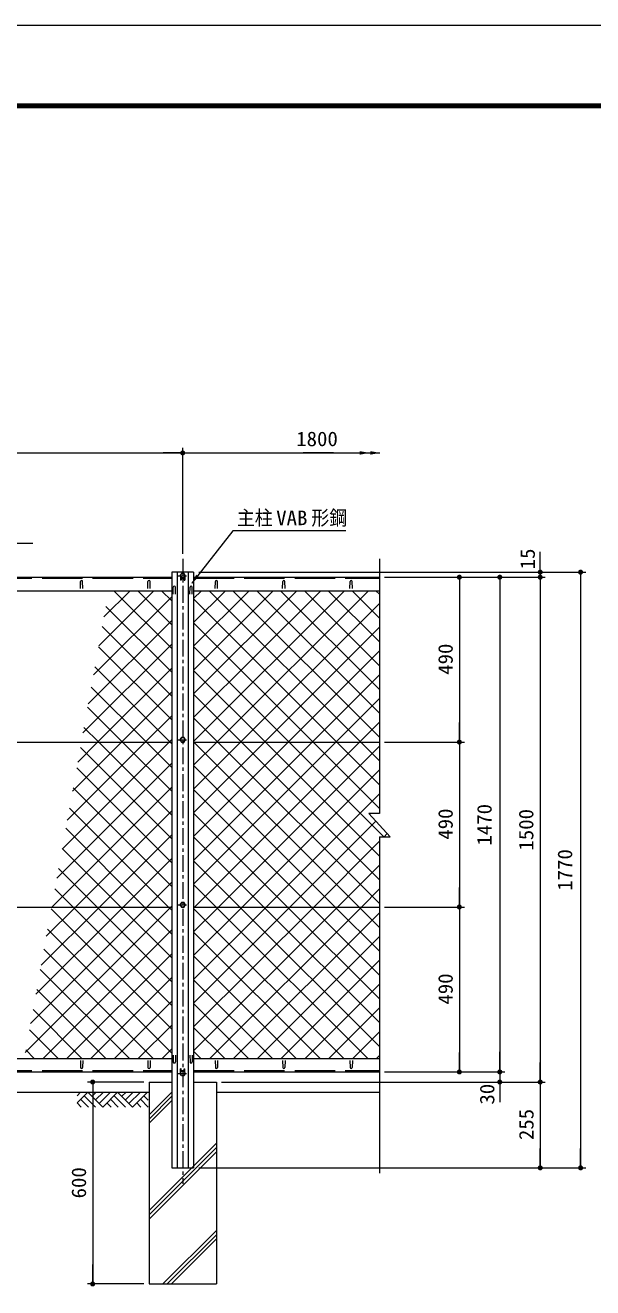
# Model space of a CAD drawing. Units: millimetres at full size. Extents: x -4455 to 4455, y -3150 to 3150.
# Drawn here: x -1702 to -17, y -601 to 3150 of the extents above; entities that cross this region are included whole.
import ezdxf
from ezdxf.enums import TextEntityAlignment as Align

# ---------------------------------------------------------------- set-up
doc = ezdxf.new("R2010")
doc.units = ezdxf.units.MM
doc.header["$LTSCALE"] = 20
for name, pattern in [('DASHED', [7.5, 6, -1.5]), ('USER1', [2, 1.25, -0.25, 0.25, -0.25]), ('USER2', [4, 2.5, -0.5, 0.5, -0.5])]:
    doc.linetypes.add(name, pattern=pattern)
for name, color, linetype, lineweight in [('0-1_SUNPOU', 1, 'Continuous', 18), ('0-2_1部材', 3, 'Continuous', 18), ('0-3_中心線', 1, 'USER2', 18), ('0-5_6文字', 3, 'Continuous', 18), ('0-6_5寸法', 1, 'Continuous', 18), ('0-7_GL', 7, 'Continuous', 18), ('0-8_8部品', 3, 'Continuous', 18), ('0-9_4基礎', 4, 'Continuous', 18), ('0-B_2網', 4, 'Continuous', 18), ('0-C_0', 1, 'Continuous', 18), ('0-E_D-TTL', 7, 'Continuous', 18)]:
    doc.layers.add(name, color=color, linetype=linetype, lineweight=lineweight)
doc.styles.add('ＭＳ ゴシック', font='')
doc.styles.get('ＭＳ ゴシック').set_extended_font_data('MS Gothic')

# ---------------------------------------------------------------- blocks, each defined once
blk = doc.blocks.new('M1')
at = {"layer": '0-1_SUNPOU'}
blk.add_line((-5, 0), (-38.58, 0), dxfattribs=at)
for points in [[(0, 0), (-5, 0), (-4.96, 0.63)], [(0, 0), (-4.96, -0.63), (-5, 0)], [(0, 0), (-4.96, 0.63), (-4.84, 1.24)], [(0, 0), (-4.84, -1.24), (-4.96, -0.63)], [(0, 0), (-4.84, 1.24), (-4.65, 1.84)], [(0, 0), (-4.65, -1.84), (-4.84, -1.24)], [(0, 0), (-4.65, 1.84), (-4.38, 2.41)], [(0, 0), (-4.38, -2.41), (-4.65, -1.84)], [(0, 0), (-4.38, 2.41), (-4.05, 2.94)], [(0, 0), (-4.05, -2.94), (-4.38, -2.41)], [(0, 0), (-4.05, 2.94), (-3.64, 3.42)], [(0, 0), (-3.64, -3.42), (-4.05, -2.94)], [(0, 0), (-3.64, 3.42), (-3.19, 3.85)], [(0, 0), (-3.19, -3.85), (-3.64, -3.42)], [(0, 0), (-3.19, 3.85), (-2.68, 4.22)], [(0, 0), (-2.68, -4.22), (-3.19, -3.85)], [(0, 0), (-2.68, 4.22), (-2.13, 4.52)], [(0, 0), (-2.13, -4.52), (-2.68, -4.22)], [(0, 0), (-2.13, 4.52), (-1.55, 4.76)], [(0, 0), (-1.55, -4.76), (-2.13, -4.52)], [(0, 0), (-1.55, 4.76), (-0.94, 4.91)], [(0, 0), (-0.94, -4.91), (-1.55, -4.76)], [(0, 0), (-0.94, 4.91), (-0.31, 4.99)], [(0, 0), (-0.31, -4.99), (-0.94, -4.91)], [(0, 0), (-0.31, 4.99), (0.31, 4.99)], [(0, 0), (0.31, -4.99), (-0.31, -4.99)], [(0, 0), (0.31, 4.99), (0.94, 4.91)], [(0, 0), (0.94, 4.91), (1.55, 4.76)], [(0, 0), (1.55, 4.76), (2.13, 4.52)], [(0, 0), (2.13, 4.52), (2.68, 4.22)], [(0, 0), (2.68, 4.22), (3.19, 3.85)], [(0, 0), (3.19, 3.85), (3.64, 3.42)], [(0, 0), (3.64, 3.42), (4.05, 2.94)], [(0, 0), (4.05, 2.94), (4.38, 2.41)], [(0, 0), (4.38, 2.41), (4.65, 1.84)], [(0, 0), (4.65, 1.84), (4.84, 1.24)], [(0, 0), (4.84, 1.24), (4.96, 0.63)], [(0, 0), (4.96, 0.63), (5, 0)], [(0, 0), (0.94, -4.91), (0.31, -4.99)], [(0, 0), (1.55, -4.76), (0.94, -4.91)], [(0, 0), (2.13, -4.52), (1.55, -4.76)], [(0, 0), (2.68, -4.22), (2.13, -4.52)], [(0, 0), (3.19, -3.85), (2.68, -4.22)], [(0, 0), (3.64, -3.42), (3.19, -3.85)], [(0, 0), (4.05, -2.94), (3.64, -3.42)], [(0, 0), (4.38, -2.41), (4.05, -2.94)], [(0, 0), (4.65, -1.84), (4.38, -2.41)], [(0, 0), (4.84, -1.24), (4.65, -1.84)], [(0, 0), (4.96, -0.63), (4.84, -1.24)], [(0, 0), (5, 0), (4.96, -0.63)]]:
    blk.add_solid(points, dxfattribs=at)
blk = doc.blocks.new('GL-マーク')
at = {"layer": '0-C_0'}
for p, q in [((-278.75, -14.14), (-264.61, 0)), ((-278.75, -42.43), (-236.32, 0)), ((-236.32, 0), (-177.24, -59.08)), ((-203.01, 0), (-219.67, -16.66)), ((-174.73, 0), (-205.53, -30.8)), ((-146.45, 0), (-191.38, -44.94)), ((-118.16, 0), (-177.24, -59.08)), ((-118.16, 0), (-59.08, -59.08)), ((-84.85, 0), (-101.51, -16.65)), ((-56.57, 0), (-87.36, -30.8)), ((-28.28, 0), (-73.22, -44.94)), ((0, 0), (-59.08, -59.08)), ((-278.75, -42.43), (-262.09, -59.08)), ((-264.61, -28.28), (-233.81, -59.08)), ((-250.46, -14.14), (-205.53, -59.08)), ((-160.59, -42.43), (-143.93, -59.08)), ((-146.44, -28.28), (-115.65, -59.08)), ((-132.3, -14.14), (-87.37, -59.08)), ((-25.77, -59.08), (-42.43, -42.43)), ((2.51, -59.08), (-28.28, -28.28)), ((3.33, -31.61), (-14.14, -14.14))]:
    blk.add_line(p, q, dxfattribs=at)

msp = doc.modelspace()

# ---------------------------------------------------------------- linework, layer by layer
at = {"layer": '0-2_1部材', "color": 4}
for p, q in [((-650.41, 1564.3), (-650.41, 807.99)), ((-682.41, 807.99), (-618.41, 739.06)), ((-650.41, 807.99), (-682.41, 807.99)), ((-650.41, 739.06), (-650.41, -260.47)), ((-650.41, 739.06), (-618.41, 739.06))]:
    msp.add_line(p, q, dxfattribs=at)
at = {"layer": '0-2_1部材', "color": 7}
for p, q in [((-3002.12, 1510.18), (-1267.12, 1510.18)), ((-1267.12, 1525.18), (-1267.12, -244.82)), ((-1202.12, 1525.18), (-1267.12, 1525.18)), ((-1202.12, 1525.18), (-1202.12, -244.82)), ((-1202.12, 1510.18), (-650.41, 1510.18)), ((-3002.12, 1470.18), (-1267.12, 1470.18)), ((-1263.14, 1460.03), (-1262.39, 1480.53)), ((-1255.64, 1460.03), (-1256.39, 1480.53)), ((-1213.6, 1460.03), (-1212.85, 1480.53)), ((-1206.1, 1460.03), (-1206.85, 1480.53)), ((-1202.12, 1470.18), (-650.41, 1470.18)), ((-3002.12, 1020.18), (-1267.12, 1020.18)), ((-1202.12, 1020.18), (-650.41, 1020.18)), ((-3002.12, 530.18), (-1267.12, 530.18)), ((-1202.12, 530.18), (-650.41, 530.18)), ((-3002.12, 80.18), (-1267.12, 80.18)), ((-1263.14, 90.33), (-1262.39, 69.83)), ((-1255.64, 90.33), (-1256.39, 69.83)), ((-1213.6, 90.33), (-1212.85, 69.83)), ((-1206.1, 90.33), (-1206.85, 69.83)), ((-1202.12, 80.18), (-650.41, 80.18)), ((-3002.12, 40.18), (-1267.12, 40.18)), ((-1202.12, 40.18), (-650.41, 40.18)), ((-1267.12, -244.82), (-1202.12, -244.82))]:
    msp.add_line(p, q, dxfattribs=at)
at = {"layer": '0-2_1部材', "color": 1, "linetype": 'DASHED'}
for p, q in [((-3002.12, 1507.18), (-1267.12, 1507.18)), ((-1202.12, 1507.18), (-650.41, 1507.18)), ((-3002.12, 44.18), (-1267.12, 44.18)), ((-1202.12, 44.18), (-650.41, 44.18))]:
    msp.add_line(p, q, dxfattribs=at)
at = {"layer": '0-2_1部材'}
for p, q in [((-1250.62, 1525.18), (-1250.62, -244.82)), ((-1218.62, 1525.18), (-1218.62, -244.82)), ((-1538.37, 1476.68), (-1537.62, 1497.18)), ((-1530.87, 1476.68), (-1531.62, 1497.18)), ((-1338.37, 1476.68), (-1337.62, 1497.18)), ((-1330.87, 1476.68), (-1331.62, 1497.18)), ((-1138.37, 1476.68), (-1137.62, 1497.18)), ((-1130.87, 1476.68), (-1131.62, 1497.18)), ((-938.37, 1476.68), (-937.62, 1497.18)), ((-930.87, 1476.68), (-931.62, 1497.18)), ((-738.37, 1476.68), (-737.62, 1497.18)), ((-730.87, 1476.68), (-731.62, 1497.18)), ((-1538.37, 73.68), (-1537.62, 53.18)), ((-1530.87, 73.68), (-1531.62, 53.18)), ((-1338.37, 73.68), (-1337.62, 53.18)), ((-1330.87, 73.68), (-1331.62, 53.18)), ((-1138.37, 73.68), (-1137.62, 53.18)), ((-1130.87, 73.68), (-1131.62, 53.18)), ((-938.37, 73.68), (-937.62, 53.18)), ((-930.87, 73.68), (-931.62, 53.18)), ((-738.37, 73.68), (-737.62, 53.18)), ((-730.87, 73.68), (-731.62, 53.18))]:
    msp.add_line(p, q, dxfattribs=at)
for centre, start, end in [((-1534.62, 1497.18), 0, 180), ((-1334.62, 1497.18), 0, 180), ((-1134.62, 1497.18), 0, 180), ((-934.62, 1497.18), 0, 180), ((-734.62, 1497.18), 0, 180), ((-1534.62, 53.18), 180, 0), ((-1334.62, 53.18), 180, 0), ((-1134.62, 53.18), 180, 0), ((-934.62, 53.18), 180, 0), ((-734.62, 53.18), 180, 0)]:
    msp.add_arc(centre, 3, start, end, dxfattribs=at)
at = {"layer": '0-2_1部材', "color": 7}
for centre, start, end in [((-1259.39, 1480.53), 0, 180), ((-1209.85, 1480.53), 0, 180), ((-1259.39, 69.83), 180, 0), ((-1209.85, 69.83), 180, 0)]:
    msp.add_arc(centre, 3, start, end, dxfattribs=at)
at = {"layer": '0-3_中心線'}
msp.add_line((-1234.62, 1564.51), (-1234.62, -291.96), dxfattribs=at)
at = {"layer": '0-5_6文字', "color": 7}
for points in [[(-750.44, 1647.63), (-1085.98, 1647.63), (-1207.77, 1492.25)], [(-1679.86, 1610.42), (-2325.55, 1610.42), (-2387.45, 1488.61)]]:
    msp.add_lwpolyline(points, dxfattribs=at)
msp.add_solid([(-1209.01, 1490.67), (-1194.6, 1517.5), (-1186.4, 1511.07)], dxfattribs=at)
at = {"layer": '0-6_5寸法'}
for p, q in [((-3034.62, 1879.51), (-1234.62, 1879.51)), ((-1234.62, 1579.51), (-1234.62, 1894.51)), ((-1230.19, 1879.51), (-675.22, 1879.51)), ((-901.82, 1879.51), (-681.14, 1879.51)), ((-786.47, 1879.51), (-877.06, 1879.51)), ((-870.28, 1879.51), (-649.6, 1879.51)), ((-173.26, 1555.18), (-173.26, 1585.18)), ((-1187.12, 1525.18), (-158.26, 1525.18)), ((-1187.12, 1525.18), (-38.26, 1525.18)), ((-635.41, 1510.18), (-398.26, 1510.18)), ((-635.41, 1510.18), (-278.26, 1510.18)), ((-635.41, 1510.18), (-158.26, 1510.18)), ((-635.41, 1510.18), (-158.26, 1510.18)), ((-413.26, 1510.18), (-413.26, 1020.18)), ((-293.26, 1510.18), (-293.26, 40.18)), ((-173.26, 1510.18), (-173.26, 1525.18)), ((-173.26, 1510.18), (-173.26, 10.18)), ((-53.26, 1525.18), (-53.26, -244.82)), ((-173.26, 1480.18), (-173.26, 1450.18)), ((-635.41, 1020.18), (-398.26, 1020.18)), ((-635.41, 1020.18), (-398.26, 1020.18)), ((-413.26, 1020.18), (-413.26, 530.18)), ((-635.41, 530.18), (-398.26, 530.18)), ((-635.41, 530.18), (-398.26, 530.18)), ((-413.26, 530.18), (-413.26, 40.18)), ((-293.26, 70.18), (-293.26, 100.18)), ((-635.41, 40.18), (-278.26, 40.18)), ((-635.41, 40.18), (-278.26, 40.18)), ((-635.41, 40.18), (-398.26, 40.18)), ((-293.26, 40.18), (-293.26, 10.18)), ((-1349.62, 10.18), (-1516.78, 10.18)), ((-1501.78, 10.18), (-1501.78, -589.82)), ((-1119.62, 10.18), (-278.26, 10.18)), ((-1119.62, 10.18), (-158.26, 10.18)), ((-1119.62, 10.18), (-158.26, 10.18)), ((-173.26, 10.18), (-173.26, -244.82)), ((-293.26, -19.82), (-293.26, -49.82)), ((-1187.12, -244.82), (-158.26, -244.82)), ((-1187.12, -244.82), (-38.26, -244.82)), ((-1349.62, -589.82), (-1516.78, -589.82))]:
    msp.add_line(p, q, dxfattribs=at)
for points in [[(-679.14, 1879.51), (-709.14, 1874.3), (-709.14, 1884.72)], [(-647.6, 1879.51), (-677.6, 1874.3), (-677.6, 1884.72)]]:
    msp.add_solid(points, dxfattribs=at)
at = {"layer": '0-7_GL'}
for p, q in [((-2934.62, -19.82), (-1334.62, -19.82)), ((-1134.62, -19.82), (-650.41, -19.82))]:
    msp.add_line(p, q, dxfattribs=at)
at = {"layer": '0-8_8部品', "color": 1, "linetype": 'USER1'}
for p, q in [((-1248.05, 1514.63), (-1221.17, 1514.63)), ((-1248.06, 1026.61), (-1221.18, 1026.61)), ((-1248.06, 536.61), (-1221.18, 536.61)), ((-1248.05, 35.73), (-1221.17, 35.73))]:
    msp.add_line(p, q, dxfattribs=at)
at = {"layer": '0-8_8部品', "color": 7}
for p, q in [((-1240.87, 1511.88), (-1240.87, 1500.95)), ((-1240.04, 1510.45), (-1240.87, 1510.45)), ((-1238.87, 1505.95), (-1240.87, 1505.95)), ((-1238.87, 1500.95), (-1240.87, 1500.95)), ((-1238.87, 1508.41), (-1238.87, 1500.95)), ((-1238.87, 1506.18), (-1230.37, 1506.18)), ((-1230.37, 1505.95), (-1228.37, 1505.95)), ((-1229.19, 1510.45), (-1228.37, 1510.45)), ((-1228.37, 1511.88), (-1228.37, 1500.95)), ((-1240.87, 38.48), (-1240.87, 49.41)), ((-1238.87, 44.41), (-1240.87, 44.41)), ((-1240.04, 39.91), (-1240.87, 39.91)), ((-1238.87, 44.18), (-1230.37, 44.18)), ((-1230.37, 49.41), (-1228.37, 49.41)), ((-1230.37, 41.95), (-1230.37, 49.41)), ((-1230.37, 44.41), (-1228.37, 44.41)), ((-1229.19, 39.91), (-1228.37, 39.91)), ((-1228.37, 38.48), (-1228.37, 49.41))]:
    msp.add_line(p, q, dxfattribs=at)
at = {"layer": '0-8_8部品'}
for points in [[(-1226.78, 1514.63), (-1230.7, 1521.42), (-1238.54, 1521.42), (-1242.46, 1514.63), (-1238.54, 1507.84), (-1230.7, 1507.84)], [(-1226.79, 1026.61), (-1230.71, 1033.4), (-1238.55, 1033.4), (-1242.47, 1026.61), (-1238.55, 1019.82), (-1230.71, 1019.82)], [(-1226.79, 536.61), (-1230.71, 543.4), (-1238.55, 543.4), (-1242.47, 536.61), (-1238.55, 529.82), (-1230.71, 529.82)], [(-1226.78, 35.73), (-1230.7, 28.94), (-1238.54, 28.94), (-1242.46, 35.73), (-1238.54, 42.52), (-1230.7, 42.52)]]:
    msp.add_lwpolyline(points, close=True, dxfattribs=at)
at = {"layer": '0-8_8部品', "color": 7}
for points in [[(-1230.37, 1508.41), (-1230.37, 1500.95), (-1228.37, 1500.95)], [(-1238.87, 41.95), (-1238.87, 49.41), (-1240.87, 49.41)]]:
    msp.add_lwpolyline(points, dxfattribs=at)
at = {"layer": '0-8_8部品'}
for centre in [(-1234.62, 1514.63), (-1234.63, 1026.61), (-1234.63, 536.61), (-1234.62, 35.73)]:
    msp.add_circle(centre, 6.8, dxfattribs=at)
at = {"layer": '0-9_4基礎', "color": 7}
for p, q in [((-1334.62, 10.18), (-1267.12, 10.18)), ((-1334.62, 10.18), (-1334.62, -589.82)), ((-1202.12, 10.18), (-1134.62, 10.18)), ((-1134.62, 10.18), (-1134.62, -589.82)), ((-1334.62, -589.82), (-1134.62, -589.82))]:
    msp.add_line(p, q, dxfattribs=at)
at = {"layer": '0-9_4基礎'}
for p, q in [((-1334.62, -87.31), (-1267.12, -19.81)), ((-1334.62, -99.81), (-1267.12, -32.31)), ((-1334.62, -112.31), (-1267.12, -44.81)), ((-1334.62, -371.91), (-1134.62, -171.91)), ((-1334.62, -384.41), (-1134.62, -184.41)), ((-1334.62, -396.91), (-1134.62, -196.91)), ((-1293.22, -589.82), (-1134.62, -431.21)), ((-1280.72, -589.82), (-1134.62, -443.71)), ((-1268.22, -589.82), (-1134.62, -456.21))]:
    msp.add_line(p, q, dxfattribs=at)
at = {"layer": '0-B_2網'}
for p, q in [((-1483.93, 1306.12), (-1319.87, 1470.18)), ((-1468.37, 1392.4), (-1390.58, 1470.18)), ((-1267.12, 1298.32), (-1438.98, 1470.18)), ((-1267.12, 1369.03), (-1368.27, 1470.18)), ((-1267.12, 1439.74), (-1297.56, 1470.18)), ((-1202.12, 1446.51), (-1178.45, 1470.18)), ((-1202.12, 1375.8), (-1107.74, 1470.18)), ((-1202.12, 1305.09), (-1037.03, 1470.18)), ((-1202.12, 1234.38), (-966.32, 1470.18)), ((-1202.12, 1163.67), (-895.6, 1470.18)), ((-1202.12, 1092.96), (-824.89, 1470.18)), ((-1202.12, 1022.25), (-754.18, 1470.18)), ((-650.41, 1035.16), (-1085.43, 1470.18)), ((-650.41, 1105.87), (-1014.72, 1470.18)), ((-650.41, 1176.58), (-944.01, 1470.18)), ((-650.41, 1247.29), (-873.3, 1470.18)), ((-650.41, 1318.01), (-802.59, 1470.18)), ((-650.41, 1388.72), (-731.88, 1470.18)), ((-650.41, 1459.43), (-661.17, 1470.18)), ((-1499.49, 1219.85), (-1267.12, 1452.22)), ((-1062.76, 1020.18), (-650.41, 1432.53)), ((-1267.12, 1227.61), (-1462.79, 1423.28)), ((-1515.06, 1133.57), (-1267.12, 1381.51)), ((-1267.12, 1156.89), (-1473.6, 1363.38)), ((-992.05, 1020.18), (-650.41, 1361.82)), ((-1530.62, 1047.3), (-1267.12, 1310.8)), ((-1267.12, 1086.18), (-1484.41, 1303.47)), ((-921.34, 1020.18), (-650.41, 1291.11)), ((-1271.83, 1020.18), (-1495.21, 1243.57)), ((-1487.03, 1020.18), (-1267.12, 1240.09)), ((-850.63, 1020.18), (-650.41, 1220.4)), ((-1342.54, 1020.18), (-1506.02, 1183.67)), ((-1416.32, 1020.18), (-1267.12, 1169.38)), ((-1059.69, 1020.18), (-1202.12, 1162.61)), ((-779.92, 1020.18), (-650.41, 1149.69)), ((-1413.25, 1020.18), (-1516.83, 1123.76)), ((-1345.6, 1020.18), (-1267.12, 1098.67)), ((-1130.4, 1020.18), (-1202.12, 1091.89)), ((-1483.96, 1020.18), (-1527.63, 1063.86)), ((-1592.88, 702.2), (-1274.89, 1020.18)), ((-1577.32, 788.47), (-1345.6, 1020.18)), ((-1561.75, 874.75), (-1416.32, 1020.18)), ((-1546.19, 961.02), (-1487.03, 1020.18)), ((-1267.12, 803.34), (-1483.96, 1020.18)), ((-1267.12, 874.05), (-1413.25, 1020.18)), ((-1267.12, 944.76), (-1342.54, 1020.18)), ((-1274.89, 1020.18), (-1267.12, 1027.96)), ((-1267.12, 1015.47), (-1271.83, 1020.18)), ((-1202.12, 880.83), (-1062.76, 1020.18)), ((-1202.12, 810.12), (-992.05, 1020.18)), ((-1202.12, 739.4), (-921.34, 1020.18)), ((-1202.12, 668.69), (-850.63, 1020.18)), ((-1202.12, 597.98), (-779.92, 1020.18)), ((-650.41, 540.19), (-1130.4, 1020.18)), ((-650.41, 610.9), (-1059.69, 1020.18)), ((-1267.12, 732.63), (-1538.44, 1003.95)), ((-1128.5, 530.18), (-650.41, 1008.27)), ((-1608.44, 615.92), (-1267.12, 957.25)), ((-1267.12, 661.92), (-1549.25, 944.05)), ((-781.83, 530.18), (-1202.12, 950.47)), ((-1057.79, 530.18), (-650.41, 937.56)), ((-1267.12, 591.21), (-1560.06, 884.15)), ((-852.54, 530.18), (-1202.12, 879.76)), ((-987.08, 530.18), (-650.41, 866.85)), ((-1276.8, 530.18), (-1570.86, 824.24)), ((-1552.76, 530.18), (-1267.12, 815.83)), ((-923.25, 530.18), (-1202.12, 809.05)), ((-1347.51, 530.18), (-1581.67, 764.34)), ((-1482.05, 530.18), (-1267.12, 745.12)), ((-993.96, 530.18), (-1202.12, 738.34)), ((-636.77, 739.06), (-627.25, 748.58)), ((-1418.22, 530.18), (-1592.48, 704.44)), ((-1488.93, 530.18), (-1603.28, 644.53)), ((-1411.34, 530.18), (-1267.12, 674.4)), ((-1340.63, 530.18), (-1267.12, 603.69)), ((-1701.83, 98.27), (-1269.92, 530.18)), ((-1686.27, 184.55), (-1340.63, 530.18)), ((-1670.7, 270.82), (-1411.34, 530.18)), ((-1655.14, 357.1), (-1482.05, 530.18)), ((-1639.57, 443.37), (-1552.76, 530.18)), ((-1267.12, 308.37), (-1488.93, 530.18)), ((-1267.12, 379.08), (-1418.22, 530.18)), ((-1267.12, 449.79), (-1347.51, 530.18)), ((-1267.12, 520.5), (-1276.8, 530.18)), ((-1269.92, 530.18), (-1267.12, 532.98)), ((-1202.12, 456.56), (-1128.5, 530.18)), ((-1202.12, 385.85), (-1057.79, 530.18)), ((-1202.12, 315.14), (-987.08, 530.18)), ((-756.09, 80.18), (-1202.12, 526.21)), ((-650.41, 186.63), (-993.96, 530.18)), ((-650.41, 257.35), (-923.25, 530.18)), ((-650.41, 328.06), (-852.54, 530.18)), ((-650.41, 398.77), (-781.83, 530.18)), ((-1267.12, 166.95), (-1624.9, 524.72)), ((-1083.52, 80.18), (-650.41, 513.29)), ((-1649.21, 80.18), (-1267.12, 462.27)), ((-1267.12, 96.23), (-1635.7, 464.82)), ((-826.8, 80.18), (-1202.12, 455.5)), ((-1012.81, 80.18), (-650.41, 442.58)), ((-1321.77, 80.18), (-1646.51, 404.92)), ((-1578.5, 80.18), (-1267.12, 391.56)), ((-897.51, 80.18), (-1202.12, 384.79)), ((-1392.49, 80.18), (-1657.32, 345.01)), ((-942.1, 80.18), (-650.41, 371.87)), ((-1507.79, 80.18), (-1267.12, 320.85)), ((-968.22, 80.18), (-1202.12, 314.08)), ((-871.39, 80.18), (-650.41, 301.16)), ((-1463.2, 80.18), (-1668.12, 285.11)), ((-1533.91, 80.18), (-1678.93, 225.21)), ((-1437.08, 80.18), (-1267.12, 250.14)), ((-1038.93, 80.18), (-1202.12, 243.37)), ((-800.68, 80.18), (-650.41, 230.45)), ((-1604.62, 80.18), (-1689.74, 165.3)), ((-1366.37, 80.18), (-1267.12, 179.43)), ((-1109.64, 80.18), (-1202.12, 172.66)), ((-729.97, 80.18), (-650.41, 159.74)), ((-1675.33, 80.18), (-1700.54, 105.4)), ((-1295.65, 80.18), (-1267.12, 108.72)), ((-1180.35, 80.18), (-1202.12, 101.95)), ((-659.26, 80.18), (-650.41, 89.03))]:
    msp.add_line(p, q, dxfattribs=at)
for points in [[(-1202.12, 951.54), (-1133.47, 1020.18), (-683.47, 1470.18)], [(-650.41, 964.45), (-706.14, 1020.18), (-1156.14, 1470.18)], [(-650.41, 893.74), (-776.85, 1020.18), (-1202.12, 1445.45)], [(-650.41, 823.03), (-847.56, 1020.18), (-1202.12, 1374.74)], [(-637.15, 739.06), (-918.27, 1020.18), (-1202.12, 1304.03)], [(-650.41, 681.61), (-988.98, 1020.18), (-1202.12, 1233.32)], [(-1202.12, 527.27), (-1199.21, 530.18), (-709.21, 1020.18), (-650.41, 1078.98)], [(-650.41, 469.48), (-711.11, 530.18), (-1201.11, 1020.18), (-1202.12, 1021.18)], [(-1624.01, 529.65), (-1623.47, 530.18), (-1267.12, 886.54)], [(-1202.12, 244.43), (-916.37, 530.18), (-661.3, 785.25)], [(-1202.12, 173.72), (-845.65, 530.18), (-650.41, 725.43)], [(-650.41, 115.92), (-1064.67, 530.18), (-1202.12, 667.63)], [(-1202.12, 103.01), (-774.94, 530.18), (-650.41, 654.72)], [(-1267.12, 237.66), (-1559.64, 530.18), (-1614.09, 584.63)], [(-685.38, 80.18), (-1135.38, 530.18), (-1202.12, 596.92)], [(-1154.23, 80.18), (-704.23, 530.18), (-650.41, 584)]]:
    msp.add_lwpolyline(points, dxfattribs=at)
at = {"layer": '0-E_D-TTL', "color": 2}
msp.add_lwpolyline([(-4455.04, 3150.21), (4454.66, 3150.21), (4454.66, -3150.21), (-4455.04, -3150.21)], close=True, dxfattribs=at)
at = {"layer": '0-E_D-TTL'}
for points in [[(-4168.65, 2916.87), (4168.28, 2916.87), (4168.28, -2916.87), (-4168.65, -2916.87)], [(-4166, 2914.21), (4165.63, 2914.21), (4165.63, -2914.21), (-4166, -2914.21)], [(-4163.35, 2911.56), (4162.97, 2911.56), (4162.97, -2911.56), (-4163.35, -2911.56)], [(-4160.7, 2908.91), (4160.32, 2908.91), (4160.32, -2908.91), (-4160.7, -2908.91)], [(-4158.05, 2906.26), (4157.67, 2906.26), (4157.67, -2906.26), (-4158.05, -2906.26)]]:
    msp.add_lwpolyline(points, close=True, dxfattribs=at)

# ---------------------------------------------------------------- block references
at = {"layer": '0-6_5寸法', "xscale": 1.5, "yscale": 1.5}
msp.add_blockref('M1', (-1234.62, 1879.51), dxfattribs=at)
for p, rotation in [((-173.26, 1525.18), 270), ((-413.26, 1510.18), 90), ((-293.26, 1510.18), 90), ((-173.26, 1510.18), 90), ((-173.26, 1510.18), 90), ((-53.26, 1525.18), 90), ((-413.26, 1020.18), 270), ((-413.26, 1020.18), 90), ((-413.26, 530.18), 270), ((-413.26, 530.18), 90), ((-413.26, 40.18), 270), ((-293.26, 40.18), 270), ((-293.26, 40.18), 270), ((-173.26, 10.18), 270), ((-1501.78, 10.18), 90), ((-293.26, 10.18), 90), ((-173.26, 10.18), 90), ((-173.26, -244.82), 270), ((-53.26, -244.82), 270), ((-1501.78, -589.82), 270)]:
    msp.add_blockref('M1', p, dxfattribs=dict(at, rotation=rotation))
at = {"layer": '0-7_GL', "xscale": 0.75, "yscale": 0.75}
msp.add_blockref('GL-マーク', (-1339.12, -19.82), dxfattribs=at)

# ---------------------------------------------------------------- texts
at = {"layer": '0-5_6文字', "style": 'ＭＳ ゴシック'}
for s, width, p in [('主柱', 0.9, (-1073.71, 1652)), ('VAB', 1.05, (-957.04, 1651.82)), ('形鋼', 0.9, (-852.47, 1652))]:
    msp.add_text(s, height=43.26, dxfattribs=dict(at, width=width)).set_placement(p, align=Align.BOTTOM_LEFT)
at = {"layer": '0-6_5寸法', "color": 3, "style": 'ＭＳ ゴシック', "width": 1.05}
msp.add_text('1800', height=43.26, dxfattribs=at).set_placement((-897.61, 1886.6), align=Align.BOTTOM_LEFT)
for s, p in [('15', (-176.14, 1533.59)), ('490', (-419.93, 1220.18)), ('1470', (-304.44, 712.83)), ('490', (-419.93, 730.18)), ('1500', (-180.55, 697.91)), ('1770', (-65.33, 578.57)), ('490', (-419.93, 240.18)), ('30', (-296.36, -56.87)), ('255', (-179.93, -162.32)), ('600', (-1508.45, -335.57))]:
    msp.add_text(s, height=43.26, rotation=90, dxfattribs=at).set_placement(p, align=Align.BOTTOM_LEFT)

doc.saveas('drawing.dxf')
